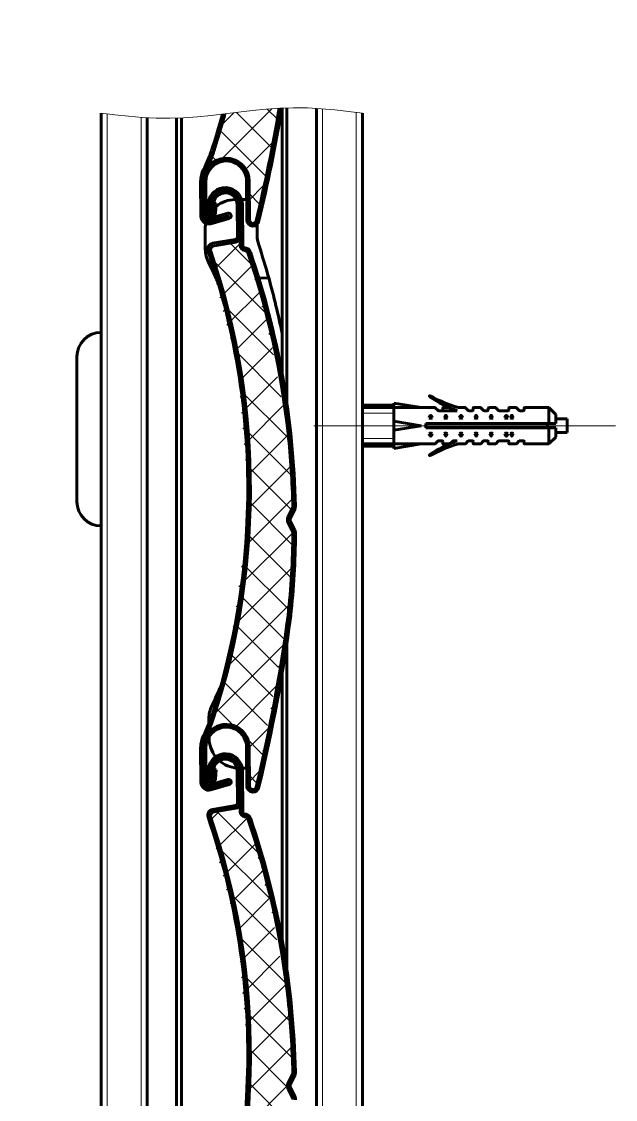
# Model space of a CAD drawing. Header units: millimetres. Extents: x 0 to 841, y 0 to 594.
# Drawn here: x 622.61 to 647.17, y 340.29 to 384.84 of the extents above; entities that cross this region are included whole.
import ezdxf

# ---------------------------------------------------------------- set-up
doc = ezdxf.new("R2010")
doc.units = ezdxf.units.MM
for name, pattern in [('K5LT_AXLED', [19.5, 15, -1.5, 1.5, -1.5]), ('K5LT_BASIC', [0]), ('K5LT_THIN', [0]), ('K5LT_THIN_INCLUDED_TO_HATCHING', [0])]:
    doc.linetypes.add(name, pattern=pattern)
doc.layers.add('Системный слой', color=7, linetype='Continuous')
doc.layers.add('Системный слой (1)', color=7, linetype='Continuous', true_color=0x909090)
pattern_1 = [(45, (0, 0), (-0.3535534, 0.3535534), [])]

# ---------------------------------------------------------------- blocks, each defined once
blk = doc.blocks.new('U705')
at = {"layer": 'Системный слой (1)', "color": 5, "linetype": 'K5LT_BASIC', "lineweight": 60, "true_color": 0x0000ff}
blk.add_line((634.802, 217.992), (634.802, 381.25), dxfattribs=at)
blk = doc.blocks.new('U706')
at = {"layer": 'Системный слой (1)', "color": 7, "linetype": 'K5LT_THIN', "lineweight": 18}
blk.add_line((627.552, 217.992), (627.552, 380.883), dxfattribs=at)
blk = doc.blocks.new('U707')
at = {"layer": 'Системный слой (1)', "color": 7, "linetype": 'K5LT_THIN', "lineweight": 18}
blk.add_line((635.052, 217.992), (635.052, 381.236), dxfattribs=at)
blk = doc.blocks.new('U708')
at = {"layer": 'Системный слой (1)', "color": 5, "linetype": 'K5LT_BASIC', "lineweight": 60, "true_color": 0x0000ff}
blk.add_line((627.802, 217.992), (627.802, 380.869), dxfattribs=at)
blk = doc.blocks.new('U709')
at = {"layer": 'Системный слой (1)', "color": 7, "linetype": 'K5LT_THIN', "lineweight": 18}
blk.add_line((626.152, 217.992), (626.152, 381.029), dxfattribs=at)
blk = doc.blocks.new('U710')
at = {"layer": 'Системный слой (1)', "color": 5, "linetype": 'K5LT_BASIC', "lineweight": 60, "true_color": 0x0000ff}
blk.add_line((625.902, 217.992), (625.902, 381.059), dxfattribs=at)
blk = doc.blocks.new('U711')
at = {"layer": 'Системный слой (1)', "color": 5, "linetype": 'K5LT_BASIC', "lineweight": 60, "true_color": 0x0000ff}
blk.add_line((636.702, 217.992), (636.702, 381.059), dxfattribs=at)
blk = doc.blocks.new('U712')
at = {"layer": 'Системный слой (1)', "color": 7, "linetype": 'K5LT_THIN', "lineweight": 18}
blk.add_line((636.452, 217.992), (636.452, 381.09), dxfattribs=at)
blk = doc.blocks.new('U754')
at = {"layer": 'Системный слой (1)', "color": 5, "linetype": 'K5LT_BASIC', "lineweight": 60, "true_color": 0x0000ff}
blk.add_line((629.218, 258.655), (629.218, 380.859), dxfattribs=at)
blk = doc.blocks.new('U755')
at = {"layer": 'Системный слой (1)', "color": 5, "linetype": 'K5LT_BASIC', "lineweight": 60, "true_color": 0x0000ff}
blk.add_line((629.021, 249.292), (629.021, 380.853), dxfattribs=at)
blk = doc.blocks.new('U778')
at = {"layer": 'Системный слой', "color": 7, "linetype": 'K5LT_THIN_INCLUDED_TO_HATCHING', "lineweight": 18}
for p, q in [((626.471, 380.989), (625.902, 381.059)), ((627.039, 380.927), (626.471, 380.989)), ((627.607, 380.879), (627.039, 380.927)), ((630.449, 380.957), (629.881, 380.901)), ((631.018, 381.024), (630.449, 380.957)), ((631.586, 381.095), (631.018, 381.024)), ((632.155, 381.162), (631.586, 381.095)), ((632.723, 381.218), (632.155, 381.162)), ((633.292, 381.257), (632.723, 381.218)), ((633.86, 381.275), (633.292, 381.257)), ((634.428, 381.269), (633.86, 381.275)), ((634.997, 381.24), (634.428, 381.269)), ((635.565, 381.192), (634.997, 381.24)), ((636.134, 381.13), (635.565, 381.192)), ((636.702, 381.059), (636.134, 381.13)), ((628.176, 380.85), (627.607, 380.879)), ((628.744, 380.844), (628.176, 380.85)), ((629.313, 380.862), (628.744, 380.844)), ((629.881, 380.901), (629.313, 380.862))]:
    blk.add_line(p, q, dxfattribs=at)

msp = doc.modelspace()

# ---------------------------------------------------------------- hatches: boundary and pattern name
at = {"layer": 'Системный слой (1)'}
h = msp.add_hatch(dxfattribs=at)
h.set_pattern_fill('Неметалл', angle=45, style=0, pattern_type=0)
h.set_pattern_definition([(45, (0, 0), (-0.7071068, 0.7071068), []), (135, (0, 0), (-0.7071068, -0.7071068), [])])
h.paths.add_polyline_path([(633.7903, 386.2725), (633.6311, 388.281), (632.6673, 393.4643), (631.9707, 395.7632), (631.8979, 395.8412), (631.8366, 395.8537), (631.8292, 395.854), (631.6896, 395.933), (631.6453, 396.0567), (631.643, 396.3575), (631.638, 396.3528), (631.5472, 396.2295), (631.4771, 396.2035), (630.568, 396.05), (630.4554, 395.9794), (630.4257, 395.8498), (630.4327, 395.8222), (631.6465, 391.064), (632.073, 386.1719), (632.0731, 386.1526), (632.1547, 386.1622), (632.7232, 386.2183), (633.2916, 386.2572)])
h.paths.add_polyline_path([(633.2629, 381.2553), (632.7232, 381.2183), (632.1547, 381.1622), (631.5863, 381.095), (631.0208, 381.0242), (630.3432, 378.8532), (630.3257, 378.8235), (630.958, 379.1823), (631.6589, 378.9889), (632.0178, 378.3565), (632.025, 378.2468), (632.0373, 376.6361), (632.0789, 376.538), (632.1776, 376.4979), (632.2758, 376.5395), (632.312, 376.6046)])
h.paths.add_polyline_path([(631.643, 375.8804), (631.638, 375.8756), (631.5472, 375.7524), (631.4771, 375.7264), (630.568, 375.5729), (630.4554, 375.5023), (630.4257, 375.3727), (630.4327, 375.3451), (631.6465, 370.5869), (632.073, 365.6948), (631.7008, 360.7982), (630.5398, 356.0268), (630.3432, 355.4532), (630.3257, 355.4235), (630.958, 355.7823), (631.6589, 355.5889), (632.0178, 354.9565), (632.025, 354.8468), (632.0373, 353.2361), (632.0789, 353.138), (632.1776, 353.0979), (632.2758, 353.1395), (632.312, 353.2046), (633.6305, 360.2971), (633.832, 363.6899), (633.8162, 363.7587), (633.6369, 364.1166), (633.6204, 364.3457), (633.6358, 364.3831), (633.8104, 364.7393), (633.8257, 364.8086), (633.6311, 367.8039), (632.6673, 372.9871), (631.9707, 375.2861), (631.8979, 375.3641), (631.8366, 375.3766), (631.8292, 375.3769), (631.6896, 375.4558), (631.6453, 375.5796)])
h.paths.add_polyline_path([(632.0373, 397.1133), (632.0789, 397.0151), (632.1777, 396.975), (632.2758, 397.0166), (632.312, 397.0817), (633.6305, 404.1742), (633.832, 407.5671), (633.8162, 407.6358), (633.6369, 407.9938), (633.6204, 408.2228), (633.6358, 408.2602), (633.8105, 408.6164), (633.8257, 408.6857), (633.6311, 411.681), (632.6673, 416.8643), (631.9707, 419.1632), (631.8979, 419.2412), (631.8366, 419.2537), (631.8292, 419.254), (631.6896, 419.333), (631.6453, 419.4567), (631.643, 419.7575), (631.638, 419.7528), (631.5472, 419.6295), (631.4771, 419.6035), (630.568, 419.45), (630.4554, 419.3794), (630.4257, 419.2498), (630.4327, 419.2222), (631.6465, 414.464), (632.073, 409.5719), (631.7008, 404.6753), (630.5398, 399.9039), (630.3432, 399.3303), (630.3257, 399.3006), (630.958, 399.6594), (631.6589, 399.466), (632.0178, 398.8336), (632.025, 398.7239)])
h.paths.add_polyline_path([(631.643, 352.4804), (631.638, 352.4756), (631.5472, 352.3524), (631.4771, 352.3264), (630.568, 352.1729), (630.4554, 352.1023), (630.4257, 351.9727), (630.4327, 351.9451), (631.6465, 347.1869), (632.073, 342.2948), (631.7008, 337.3982), (630.5398, 332.6268), (630.3432, 332.0532), (630.3257, 332.0235), (630.958, 332.3823), (631.6589, 332.1889), (632.0178, 331.5565), (632.025, 331.4468), (632.0373, 329.8361), (632.0789, 329.738), (632.1776, 329.6979), (632.2758, 329.7395), (632.312, 329.8046), (633.6305, 336.8971), (633.832, 340.2899), (633.8162, 340.3587), (633.6369, 340.7166), (633.6204, 340.9457), (633.6358, 340.9831), (633.8104, 341.3393), (633.8257, 341.4086), (633.6311, 344.4039), (632.6673, 349.5871), (631.9707, 351.8861), (631.8979, 351.9641), (631.8366, 351.9766), (631.8292, 351.9769), (631.6896, 352.0558), (631.6453, 352.1796)])
h.paths.add_polyline_path([(632.0373, 420.5133), (632.0789, 420.4151), (632.1777, 420.375), (632.2758, 420.4166), (632.312, 420.4817), (633.6305, 427.5742), (633.832, 430.9671), (633.8162, 431.0358), (633.6369, 431.3938), (633.6204, 431.6228), (633.6358, 431.6602), (633.8105, 432.0164), (633.8257, 432.0857), (633.6311, 435.081), (632.6673, 440.2643), (631.9707, 442.5632), (631.8979, 442.6412), (631.8366, 442.6537), (631.8292, 442.654), (631.6896, 442.733), (631.6453, 442.8567), (631.643, 443.1575), (631.638, 443.1528), (631.5472, 443.0295), (631.4771, 443.0035), (630.568, 442.85), (630.4554, 442.7794), (630.4257, 442.6498), (630.4327, 442.6222), (631.6465, 437.864), (632.073, 432.9719), (631.7008, 428.0753), (630.5398, 423.3039), (630.3432, 422.7303), (630.3257, 422.7006), (630.958, 423.0594), (631.6589, 422.866), (632.0178, 422.2336), (632.025, 422.1239)])
h.paths.add_polyline_path([(631.643, 329.0804), (631.638, 329.0756), (631.5472, 328.9524), (631.4771, 328.9264), (630.568, 328.7729), (630.4554, 328.7023), (630.4257, 328.5727), (630.4327, 328.5451), (631.6465, 323.7869), (632.073, 318.8948), (631.7008, 313.9982), (630.5398, 309.2268), (630.3432, 308.6532), (630.3257, 308.6235), (630.958, 308.9823), (631.6589, 308.7889), (632.0178, 308.1565), (632.025, 308.0468), (632.0373, 306.4361), (632.0789, 306.338), (632.1776, 306.2979), (632.2758, 306.3395), (632.312, 306.4046), (633.6305, 313.4971), (633.832, 316.8899), (633.8162, 316.9587), (633.6369, 317.3166), (633.6204, 317.5457), (633.6358, 317.5831), (633.8104, 317.9393), (633.8257, 318.0086), (633.6311, 321.0039), (632.6673, 326.1871), (631.9707, 328.4861), (631.8979, 328.5641), (631.8366, 328.5766), (631.8292, 328.5769), (631.6896, 328.6558), (631.6453, 328.7796)])
h.paths.add_polyline_path([(632.0373, 443.9133), (632.0789, 443.8151), (632.1777, 443.775), (632.2758, 443.8166), (632.312, 443.8817), (633.6305, 450.9742), (633.832, 454.3671), (633.8162, 454.4358), (633.6369, 454.7938), (633.6204, 455.0228), (633.6358, 455.0602), (633.8105, 455.4164), (633.8257, 455.4857), (633.6311, 458.481), (632.6673, 463.6643), (631.9707, 465.9632), (631.8979, 466.0412), (631.8366, 466.0537), (631.8292, 466.054), (631.6896, 466.133), (631.6453, 466.2567), (631.643, 466.5575), (631.638, 466.5528), (631.5472, 466.4295), (631.4771, 466.4035), (630.568, 466.25), (630.4554, 466.1794), (630.4257, 466.0498), (630.4327, 466.0222), (631.6465, 461.264), (632.073, 456.3719), (631.7008, 451.4753), (630.5398, 446.7039), (630.3432, 446.1303), (630.3257, 446.1006), (630.958, 446.4594), (631.6589, 446.266), (632.0178, 445.6336), (632.025, 445.5239)])
h.paths.add_polyline_path([(631.643, 305.6804), (631.638, 305.6756), (631.5472, 305.5524), (631.4771, 305.5264), (630.568, 305.3729), (630.4554, 305.3023), (630.4257, 305.1727), (630.4327, 305.1451), (631.6465, 300.3869), (632.073, 295.4948), (631.7008, 290.5982), (630.5398, 285.8268), (630.3432, 285.2532), (630.3257, 285.2235), (630.958, 285.5823), (631.6589, 285.3889), (632.0178, 284.7565), (632.025, 284.6468), (632.0373, 283.0361), (632.0789, 282.938), (632.1776, 282.8979), (632.2758, 282.9395), (632.312, 283.0046), (633.6305, 290.0971), (633.832, 293.4899), (633.8162, 293.5587), (633.6369, 293.9166), (633.6204, 294.1457), (633.6358, 294.1831), (633.8104, 294.5393), (633.8257, 294.6086), (633.6311, 297.6039), (632.6673, 302.7871), (631.9707, 305.0861), (631.8979, 305.1641), (631.8366, 305.1766), (631.8292, 305.1769), (631.6896, 305.2558), (631.6453, 305.3796)])
h.paths.add_polyline_path([(632.0373, 467.3133), (632.0789, 467.2151), (632.1777, 467.175), (632.2758, 467.2166), (632.312, 467.2817), (633.6305, 474.3742), (633.832, 477.7671), (633.8162, 477.8358), (633.6369, 478.1938), (633.6204, 478.4228), (633.6358, 478.4602), (633.8105, 478.8164), (633.8257, 478.8857), (633.6311, 481.881), (632.6673, 487.0643), (631.9707, 489.3632), (631.8979, 489.4412), (631.8366, 489.4537), (631.8292, 489.454), (631.6896, 489.533), (631.6453, 489.6567), (631.643, 489.9575), (631.638, 489.9528), (631.5472, 489.8295), (631.4771, 489.8035), (630.568, 489.65), (630.4554, 489.5794), (630.4257, 489.4498), (630.4327, 489.4222), (631.6465, 484.664), (632.073, 479.7719), (631.7008, 474.8753), (630.5398, 470.1039), (630.3432, 469.5303), (630.3257, 469.5006), (630.958, 469.8594), (631.6589, 469.666), (632.0178, 469.0336), (632.025, 468.9239)])
h.paths.add_polyline_path([(631.643, 282.2804), (631.638, 282.2756), (631.5472, 282.1524), (631.4771, 282.1264), (630.568, 281.9729), (630.4554, 281.9023), (630.4257, 281.7727), (630.4327, 281.7451), (631.6465, 276.9869), (632.073, 272.0948), (631.7008, 267.1982), (630.5398, 262.4268), (630.3432, 261.8532), (630.3257, 261.8235), (630.958, 262.1823), (631.6589, 261.9889), (632.0178, 261.3565), (632.025, 261.2468), (632.0373, 259.6361), (632.0789, 259.538), (632.1776, 259.4979), (632.2758, 259.5395), (632.312, 259.6046), (633.6305, 266.6971), (633.832, 270.0899), (633.8162, 270.1587), (633.6369, 270.5166), (633.6204, 270.7457), (633.6358, 270.7831), (633.8104, 271.1393), (633.8257, 271.2086), (633.6311, 274.2039), (632.6673, 279.3871), (631.9707, 281.6861), (631.8979, 281.7641), (631.8366, 281.7766), (631.8292, 281.7769), (631.6896, 281.8558), (631.6453, 281.9796)])
h.paths.add_polyline_path([(632.066, 491.373), (632.14, 491.2963), (632.2465, 491.2943), (632.3233, 491.3683), (632.3337, 491.4421), (631.023, 498.536), (629.9952, 501.7757), (629.9557, 501.8342), (629.6601, 502.1041), (629.5627, 502.312), (629.5635, 502.3525), (629.599, 502.7476), (629.5884, 502.8178), (628.3333, 505.5443), (625.5759, 510.0379), (624.1017, 511.9345), (624.0058, 511.9813), (623.9441, 511.9709), (623.9371, 511.9686), (623.7785, 511.9923), (623.6928, 512.0919), (623.5828, 512.3719), (623.5799, 512.3657), (623.5393, 512.2181), (623.4832, 512.1687), (622.6895, 511.6996), (622.6096, 511.5933), (622.6283, 511.4617), (622.6448, 511.4385), (625.4832, 507.4313), (627.6345, 503.0169), (629.0418, 498.3123), (629.6679, 493.4417), (629.6899, 492.8357), (629.6842, 492.8017), (630.1459, 493.3633), (630.8696, 493.4339), (631.4312, 492.9721), (631.4773, 492.8723)])
h = msp.add_hatch(dxfattribs=at)
h.set_pattern_fill('Металл', angle=45, style=0, pattern_type=0)
h.set_pattern_definition(pattern_1)
h.paths.add_polyline_path([(632.425, 376.6041), (633.3752, 381.2598), (633.2916, 381.2572), (633.2629, 381.2553), (632.312, 376.6046), (632.2493, 376.5184), (632.144, 376.5018), (632.0578, 376.5645), (632.0373, 376.6361), (632.025, 378.2468), (631.7416, 378.9164), (631.0677, 379.1895), (630.3981, 378.9061), (630.125, 378.2323), (630.1361, 376.7923), (630.1987, 376.6443), (630.3477, 376.5839), (630.4036, 376.5919), (631.1448, 376.804), (631.1467, 376.8038), (631.1478, 376.8023), (631.1476, 376.8004), (631.1461, 376.7992), (630.4019, 376.5863), (630.2387, 376.6076), (630.1384, 376.7381), (630.131, 376.7921), (630.12, 378.2323), (630.3432, 378.8532), (631.0208, 381.0242), (631.0179, 381.0239), (630.9132, 381.0115), (630.4632, 379.5048), (630.1368, 378.7328), (630.015, 378.2314), (630.0261, 376.7915), (630.1215, 376.5659), (630.3485, 376.4739), (630.4337, 376.4862), (631.1961, 376.7042), (631.2621, 376.7565), (631.2718, 376.8402), (631.2195, 376.9061), (631.1358, 376.9158), (630.3734, 376.6977), (630.2974, 376.7066), (630.2499, 376.7665), (630.2461, 376.7932), (630.235, 378.2331), (630.4765, 378.829), (631.0686, 379.0795), (631.6644, 378.838), (631.915, 378.246), (631.9273, 376.636), (632.0019, 376.4598), (632.1792, 376.3879), (632.3554, 376.4625)])
h = msp.add_hatch(dxfattribs=at)
h.set_pattern_fill('Металл', angle=45, style=0, pattern_type=0)
h.set_pattern_definition(pattern_1)
h.paths.add_polyline_path([(630.5537, 377.3232), (630.7297, 377.6505), (631.0856, 377.7575), (631.4129, 377.5815), (631.5223, 377.2786), (631.5341, 375.922), (631.4978, 375.8546), (631.4513, 375.8336), (630.5107, 375.6748), (630.3539, 375.5765), (630.3126, 375.3961), (630.3223, 375.3578), (631.5368, 370.592), (631.9639, 365.6926), (631.9565, 364.8309), (631.9151, 363.7942), (631.2369, 358.9231), (630.4632, 356.1048), (630.1368, 355.3328), (630.015, 354.8314), (630.0261, 353.3915), (630.1215, 353.1659), (630.3485, 353.0739), (630.4337, 353.0862), (631.1961, 353.3042), (631.2621, 353.3565), (631.2718, 353.4402), (631.2195, 353.5061), (631.1358, 353.5158), (630.3734, 353.2977), (630.2974, 353.3066), (630.2499, 353.3665), (630.2461, 353.3932), (630.235, 354.8331), (630.4765, 355.429), (631.0686, 355.6795), (631.6644, 355.438), (631.915, 354.846), (631.9273, 353.236), (632.0019, 353.0598), (632.1792, 352.9879), (632.3554, 353.0625), (632.425, 353.2041), (633.7401, 360.2866), (633.9418, 363.6792), (633.9101, 363.8168), (633.7263, 364.1836), (633.7181, 364.2982), (633.7258, 364.3169), (633.9048, 364.6818), (633.9354, 364.8206), (633.4201, 370.0757), (632.118, 375.1929), (632.0716, 375.3298), (631.9383, 375.4664), (631.8428, 375.4865), (631.8317, 375.4879), (631.7699, 375.5328), (631.7552, 375.5817), (631.7422, 377.2798), (631.5318, 377.7771), (631.0314, 377.9799), (630.5341, 377.7694), (630.3349, 377.3454), (630.2956, 376.9571), (630.332, 376.8361), (630.4432, 376.7763), (630.5641, 376.8127), (630.6239, 376.9239), (630.6239, 376.9239), (630.6637, 377.3175), (630.5587, 377.323), (630.5199, 376.9386), (630.4985, 376.9001), (630.4562, 376.888), (630.4177, 376.9094), (630.4056, 376.9517), (630.4443, 377.3343), (630.6602, 377.7357), (631.0966, 377.8669), (631.4981, 377.651), (631.6323, 377.279), (631.6453, 375.5796), (631.7103, 375.433), (631.8292, 375.3769), (631.8366, 375.3766), (631.9361, 375.3383), (631.9707, 375.2861), (633.2899, 370.1817), (633.6311, 367.8039), (633.8257, 364.8086), (633.8104, 364.7393), (633.6358, 364.3831), (633.6212, 364.154), (633.6369, 364.1166), (633.8162, 363.7587), (633.832, 363.6899), (633.6305, 360.2971), (632.312, 353.2046), (632.2493, 353.1184), (632.144, 353.1018), (632.0578, 353.1645), (632.0373, 353.2361), (632.025, 354.8468), (631.7416, 355.5164), (631.0677, 355.7895), (630.3981, 355.5061), (630.125, 354.8323), (630.1361, 353.3923), (630.1987, 353.2443), (630.3477, 353.1839), (630.4036, 353.1919), (631.1448, 353.404), (631.1467, 353.4038), (631.1478, 353.4023), (631.1476, 353.4004), (631.1461, 353.3992), (630.4019, 353.1863), (630.2387, 353.2076), (630.1384, 353.3381), (630.131, 353.3921), (630.12, 354.8323), (630.3432, 355.4532), (631.5998, 360.2003), (632.0703, 365.0884), (631.7421, 369.9881), (630.6241, 374.7697), (630.4327, 375.3451), (630.4409, 375.4778), (630.5405, 375.5659), (630.568, 375.5729), (631.4771, 375.7264), (631.6068, 375.8077), (631.638, 375.8756), (631.6273, 377.2789), (631.4511, 377.6951), (631.0323, 377.8649), (630.6161, 377.6888), (630.4498, 377.3386), (630.4106, 376.9511), (630.5149, 376.9392)])
h = msp.add_hatch(dxfattribs=at)
h.set_pattern_fill('Металл', angle=45, style=0, pattern_type=0)
h.set_pattern_definition(pattern_1)
h.paths.add_polyline_path([(630.5537, 353.9232), (630.7297, 354.2505), (631.0856, 354.3575), (631.4129, 354.1815), (631.5223, 353.8786), (631.5341, 352.522), (631.4978, 352.4546), (631.4513, 352.4336), (630.5107, 352.2748), (630.3539, 352.1765), (630.3126, 351.9961), (630.3223, 351.9578), (631.5368, 347.192), (631.9639, 342.2926), (631.9565, 341.4309), (631.9151, 340.3942), (631.2369, 335.5231), (630.4632, 332.7048), (630.1368, 331.9328), (630.015, 331.4314), (630.0261, 329.9915), (630.1215, 329.7659), (630.3485, 329.6739), (630.4337, 329.6862), (631.1961, 329.9042), (631.2621, 329.9565), (631.2718, 330.0402), (631.2195, 330.1061), (631.1358, 330.1158), (630.3734, 329.8977), (630.2974, 329.9066), (630.2499, 329.9665), (630.2461, 329.9932), (630.235, 331.4331), (630.4765, 332.029), (631.0686, 332.2795), (631.6644, 332.038), (631.915, 331.446), (631.9273, 329.836), (632.0019, 329.6598), (632.1792, 329.5879), (632.3554, 329.6625), (632.425, 329.8041), (633.7401, 336.8866), (633.9418, 340.2792), (633.9101, 340.4168), (633.7263, 340.7836), (633.7181, 340.8982), (633.7258, 340.9169), (633.9048, 341.2818), (633.9354, 341.4206), (633.4201, 346.6757), (632.118, 351.7929), (632.0716, 351.9298), (631.9383, 352.0664), (631.8428, 352.0865), (631.8317, 352.0879), (631.7699, 352.1328), (631.7552, 352.1817), (631.7422, 353.8798), (631.5318, 354.3771), (631.0314, 354.5799), (630.5341, 354.3694), (630.3349, 353.9454), (630.2956, 353.5571), (630.332, 353.4361), (630.4432, 353.3763), (630.5641, 353.4127), (630.6239, 353.5239), (630.6239, 353.5239), (630.6637, 353.9175), (630.5587, 353.923), (630.5199, 353.5386), (630.4985, 353.5001), (630.4562, 353.488), (630.4177, 353.5094), (630.4056, 353.5517), (630.4443, 353.9343), (630.6602, 354.3357), (631.0966, 354.4669), (631.4981, 354.251), (631.6323, 353.879), (631.6453, 352.1796), (631.7103, 352.033), (631.8292, 351.9769), (631.8366, 351.9766), (631.9361, 351.9383), (631.9707, 351.8861), (633.2899, 346.7817), (633.6311, 344.4039), (633.8257, 341.4086), (633.8104, 341.3393), (633.6358, 340.9831), (633.6212, 340.754), (633.6369, 340.7166), (633.8162, 340.3587), (633.832, 340.2899), (633.6305, 336.8971), (632.312, 329.8046), (632.2493, 329.7184), (632.144, 329.7018), (632.0578, 329.7645), (632.0373, 329.8361), (632.025, 331.4468), (631.7416, 332.1164), (631.0677, 332.3895), (630.3981, 332.1061), (630.125, 331.4323), (630.1361, 329.9923), (630.1987, 329.8443), (630.3477, 329.7839), (630.4036, 329.7919), (631.1448, 330.004), (631.1467, 330.0038), (631.1478, 330.0023), (631.1476, 330.0004), (631.1461, 329.9992), (630.4019, 329.7863), (630.2387, 329.8076), (630.1384, 329.9381), (630.131, 329.9921), (630.12, 331.4323), (630.3432, 332.0532), (631.5998, 336.8003), (632.0703, 341.6884), (631.7421, 346.5881), (630.6241, 351.3697), (630.4327, 351.9451), (630.4409, 352.0778), (630.5405, 352.1659), (630.568, 352.1729), (631.4771, 352.3264), (631.6068, 352.4077), (631.638, 352.4756), (631.6273, 353.8789), (631.4511, 354.2951), (631.0323, 354.4649), (630.6161, 354.2888), (630.4498, 353.9386), (630.4106, 353.5511), (630.5149, 353.5392)])

# ---------------------------------------------------------------- linework, layer by layer
at = {"layer": 'Системный слой (1)', "color": 5, "linetype": 'K5LT_BASIC', "lineweight": 60, "true_color": 0x0000ff}
for p, q in [((633.3867, 370.2636), (633.3867, 381.2602)), ((633.5836, 369.054), (633.5836, 381.2662)), ((630.3432, 378.8532), (630.3257, 378.8235)), ((631.915, 378.246), (631.9273, 376.636)), ((632.0373, 376.6361), (632.025, 378.2468)), ((632.025, 378.2468), (632.0373, 376.6361)), ((630.015, 378.2314), (630.0261, 376.7915)), ((630.131, 376.7921), (630.12, 378.2323)), ((630.125, 378.2323), (630.1361, 376.7923)), ((630.2461, 376.7932), (630.235, 378.2331)), ((631.4417, 377.4839), (631.4747, 377.4841)), ((631.5884, 377.485), (631.5938, 377.4851)), ((631.7098, 377.4859), (631.8417, 377.4869)), ((630.3349, 377.3454), (630.2956, 376.9571)), ((631.1358, 376.9158), (630.3734, 376.6977)), ((630.4056, 376.9517), (630.4443, 377.3343)), ((630.4498, 377.3386), (630.4106, 376.9511)), ((630.4106, 376.9511), (630.5149, 376.9392)), ((630.5149, 376.9392), (630.5537, 377.3232)), ((630.5587, 377.323), (630.5199, 376.9386)), ((630.6637, 377.3175), (630.5587, 377.323)), ((630.6239, 376.9239), (630.6637, 377.3175)), ((631.5223, 377.2786), (631.5341, 375.922)), ((631.638, 375.8756), (631.6273, 377.2789)), ((631.6323, 377.279), (631.6453, 375.5796)), ((631.7552, 375.5817), (631.7422, 377.2798)), ((631.1461, 376.7992), (630.4019, 376.5863)), ((630.4036, 376.5919), (631.1448, 376.804)), ((630.4337, 376.4862), (631.1961, 376.7042)), ((630.2073, 375.4351), (630.2012, 376.2244)), ((632.3496, 376.4568), (632.3531, 375.9932)), ((631.4513, 375.8336), (630.5107, 375.6748)), ((631.4771, 375.7264), (630.568, 375.5729)), ((630.568, 375.5729), (631.4771, 375.7264)), ((631.643, 375.8804), (631.638, 375.8756)), ((631.6453, 375.5796), (631.643, 375.8804)), ((631.8292, 375.3769), (631.8366, 375.3766)), ((631.8366, 375.3766), (631.8292, 375.3769)), ((632.4235, 374.2413), (632.8316, 374.2444)), ((630.6531, 374.2278), (630.6857, 374.228)), ((630.6765, 374.228), (630.6537, 374.2278)), ((630.6989, 374.184), (630.6765, 374.228)), ((630.6857, 374.228), (630.6765, 374.228)), ((625.9021, 367.9921), (625.9021, 371.9921)), ((624.9021, 367.9921), (624.9021, 370.9921)), ((636.7021, 368.9806), (638.0069, 368.9806)), ((638.0069, 368.8868), (636.7021, 368.8862)), ((638.0069, 369.0743), (639.1396, 368.8868)), ((638.0069, 367.1993), (638.0069, 369.0743)), ((639.7027, 368.8868), (638.0069, 368.8868)), ((640.3053, 368.8868), (640.0479, 368.8868)), ((640.9557, 368.8868), (640.6744, 368.8868)), ((641.5822, 368.8868), (641.301, 368.8868)), ((642.2087, 368.8868), (641.9275, 368.8868)), ((643.0603, 368.8868), (642.7791, 368.8868)), ((644.4181, 368.8868), (643.4056, 368.8868)), ((644.6993, 368.6056), (644.4181, 368.8868)), ((644.4181, 368.8868), (644.4181, 368.2306)), ((639.5087, 368.5575), (639.4599, 368.4598)), ((639.5911, 368.4598), (639.5422, 368.5575)), ((639.8307, 368.7666), (639.7159, 368.8813)), ((639.9917, 368.7556), (639.8572, 368.7556)), ((639.9917, 368.7556), (640.4837, 368.7556)), ((640.0292, 368.7931), (640.0292, 368.8681)), ((640.1352, 368.5575), (640.0864, 368.4598)), ((640.2176, 368.4598), (640.1688, 368.5575)), ((640.4572, 368.7666), (640.362, 368.8618)), ((640.6182, 368.7556), (640.4837, 368.7556)), ((640.7617, 368.5575), (640.7129, 368.4598)), ((640.8441, 368.4598), (640.7953, 368.5575)), ((641.0837, 368.7666), (640.9689, 368.8813)), ((641.2447, 368.7556), (641.1102, 368.7556)), ((641.2822, 368.7931), (641.2822, 368.8681)), ((641.3883, 368.5575), (641.3394, 368.4598)), ((641.4707, 368.4598), (641.4218, 368.5575)), ((641.7102, 368.7666), (641.5955, 368.8813)), ((641.8712, 368.7556), (641.7368, 368.7556)), ((641.9087, 368.7931), (641.9087, 368.8681)), ((642.0148, 368.5575), (641.9659, 368.4598)), ((642.0972, 368.4598), (642.0483, 368.5575)), ((642.3368, 368.7666), (642.222, 368.8813)), ((642.4977, 368.7556), (642.3633, 368.7556)), ((642.7228, 368.7556), (642.4977, 368.7556)), ((642.6413, 368.5575), (642.5924, 368.4598)), ((642.7237, 368.4598), (642.6748, 368.5575)), ((642.7603, 368.7931), (642.7603, 368.8681)), ((642.8664, 368.5575), (642.8175, 368.4598)), ((642.9488, 368.4598), (642.8999, 368.5575)), ((643.1884, 368.7666), (643.0736, 368.8813)), ((643.3493, 368.7556), (643.2149, 368.7556)), ((643.3868, 368.7931), (643.3868, 368.8681)), ((644.6993, 368.6056), (644.6993, 368.2306)), ((638.0069, 368.3243), (639.1396, 368.1368)), ((638.0069, 367.9493), (639.1396, 368.1368)), ((644.7021, 368.2306), (639.3271, 368.2306)), ((639.3271, 368.2306), (639.3271, 368.0431)), ((644.7021, 368.0431), (639.3271, 368.0431)), ((644.356, 368.1368), (644.356, 368.2306)), ((644.356, 368.1368), (644.356, 368.0431)), ((644.4181, 367.3868), (644.4181, 368.0431)), ((645.1681, 368.4181), (644.6993, 368.4181)), ((644.6993, 367.6681), (644.6993, 368.0431)), ((645.1681, 368.1368), (645.1681, 368.4181)), ((645.1681, 368.1368), (645.1681, 367.8556)), ((624.9021, 364.9921), (624.9021, 367.9921)), ((625.9021, 363.9921), (625.9021, 367.9921)), ((639.5087, 367.7161), (639.4599, 367.8138)), ((639.5911, 367.8138), (639.5422, 367.7161)), ((640.1352, 367.7161), (640.0864, 367.8138)), ((640.2176, 367.8138), (640.1688, 367.7161)), ((640.7617, 367.7161), (640.7129, 367.8138)), ((640.8441, 367.8138), (640.7953, 367.7161)), ((641.3883, 367.7161), (641.3394, 367.8138)), ((641.4707, 367.8138), (641.4218, 367.7161)), ((642.0148, 367.7161), (641.9659, 367.8138)), ((642.0972, 367.8138), (642.0483, 367.7161)), ((642.6413, 367.7161), (642.5924, 367.8138)), ((642.7237, 367.8138), (642.6748, 367.7161)), ((642.8664, 367.7161), (642.8175, 367.8138)), ((642.9488, 367.8138), (642.8999, 367.7161)), ((644.6993, 367.6681), (644.4181, 367.3868)), ((645.1681, 367.8556), (644.6993, 367.8556)), ((638.0069, 367.3868), (636.7021, 367.3869)), ((636.7021, 367.2931), (638.0069, 367.2931)), ((639.7027, 367.3868), (638.0069, 367.3868)), ((638.0069, 367.1993), (639.1396, 367.3868)), ((639.8307, 367.5071), (639.7159, 367.3923)), ((639.9917, 367.5181), (639.8572, 367.5181)), ((640.0292, 367.4806), (640.0292, 367.4056)), ((640.3028, 367.3868), (640.0479, 367.3868)), ((640.4572, 367.5071), (640.364, 367.4139)), ((640.6182, 367.5181), (640.4837, 367.5181)), ((640.9557, 367.3868), (640.6744, 367.3868)), ((641.0837, 367.5071), (640.9689, 367.3923)), ((641.2447, 367.5181), (641.1102, 367.5181)), ((641.2822, 367.4806), (641.2822, 367.4056)), ((641.5822, 367.3868), (641.301, 367.3868)), ((641.7102, 367.5071), (641.5955, 367.3923)), ((641.8712, 367.5181), (641.7368, 367.5181)), ((641.9087, 367.4806), (641.9087, 367.4056)), ((642.2087, 367.3868), (641.9275, 367.3868)), ((642.3368, 367.5071), (642.222, 367.3923)), ((642.4977, 367.5181), (642.3633, 367.5181)), ((642.7228, 367.5181), (642.4977, 367.5181)), ((642.7603, 367.4806), (642.7603, 367.4056)), ((643.0603, 367.3868), (642.7791, 367.3868)), ((643.1884, 367.5071), (643.0736, 367.3923)), ((643.3493, 367.5181), (643.2149, 367.5181)), ((643.3868, 367.4806), (643.3868, 367.4056)), ((644.4181, 367.3868), (643.4056, 367.3868)), ((631.9565, 364.8309), (631.9151, 363.7942)), ((633.6358, 364.3831), (633.8104, 364.7393)), ((633.8104, 364.7393), (633.6358, 364.3831)), ((633.7258, 364.3169), (633.9048, 364.6818)), ((633.6369, 364.1166), (633.8162, 363.7587)), ((633.8162, 363.7587), (633.6369, 364.1166)), ((633.9101, 363.8168), (633.7263, 364.1836)), ((633.5836, 345.654), (633.5836, 359.1728)), ((633.3867, 346.8636), (633.3867, 357.9279)), ((630.7838, 357.2283), (630.8067, 357.2286)), ((630.7849, 357.2308), (630.7843, 357.2307)), ((630.8067, 357.2286), (630.8071, 357.2294)), ((630.8069, 357.2286), (630.8067, 357.2286)), ((630.3574, 355.8125), (630.3559, 356.0145)), ((630.3432, 355.4532), (630.3257, 355.4235)), ((630.3618, 355.2253), (630.3613, 355.2826)), ((630.015, 354.8314), (630.0261, 353.3915)), ((630.131, 353.3921), (630.12, 354.8323)), ((630.125, 354.8323), (630.1361, 353.3923)), ((630.2461, 353.3932), (630.235, 354.8331)), ((631.915, 354.846), (631.9273, 353.236)), ((632.0373, 353.2361), (632.025, 354.8468)), ((632.025, 354.8468), (632.0373, 353.2361)), ((630.3349, 353.9454), (630.2956, 353.5571)), ((630.4056, 353.5517), (630.4443, 353.9343)), ((630.4498, 353.9386), (630.4106, 353.5511)), ((630.5149, 353.5392), (630.5537, 353.9232)), ((630.5587, 353.923), (630.5199, 353.5386)), ((630.6637, 353.9175), (630.5587, 353.923)), ((630.6239, 353.5239), (630.6637, 353.9175)), ((631.5223, 353.8786), (631.5341, 352.522)), ((631.622, 353.9846), (631.6213, 353.9846)), ((631.638, 352.4756), (631.6273, 353.8789)), ((631.6323, 353.879), (631.6453, 352.1796)), ((631.9216, 353.9869), (631.7335, 353.9854)), ((631.7552, 352.1817), (631.7422, 353.8798)), ((631.1358, 353.5158), (630.3734, 353.2977)), ((631.1461, 353.3992), (630.4019, 353.1863)), ((630.4036, 353.1919), (631.1448, 353.404)), ((630.4106, 353.5511), (630.5149, 353.5392)), ((630.4337, 353.0862), (631.1961, 353.3042)), ((631.4513, 352.4336), (630.5107, 352.2748)), ((631.643, 352.4804), (631.638, 352.4756)), ((631.6453, 352.1796), (631.643, 352.4804)), ((631.4771, 352.3264), (630.568, 352.1729)), ((630.568, 352.1729), (631.4771, 352.3264)), ((631.8292, 351.9769), (631.8366, 351.9766)), ((631.8366, 351.9766), (631.8292, 351.9769)), ((631.9565, 341.4309), (631.9151, 340.3942)), ((633.6358, 340.9831), (633.8104, 341.3393)), ((633.8104, 341.3393), (633.6358, 340.9831)), ((633.7258, 340.9169), (633.9048, 341.2818)), ((633.6369, 340.7166), (633.8162, 340.3587)), ((633.8162, 340.3587), (633.6369, 340.7166)), ((633.9101, 340.4168), (633.7263, 340.7836))]:
    msp.add_line(p, q, dxfattribs=at)
at = {"layer": 'Системный слой (1)', "color": 7, "linetype": 'K5LT_THIN', "lineweight": 18}
for p, q in [((636.7021, 368.6618), (638.0069, 368.6618)), ((636.7021, 367.6118), (638.0069, 367.6118))]:
    msp.add_line(p, q, dxfattribs=at)
at = {"layer": 'Системный слой (1)', "color": 30, "linetype": 'K5LT_AXLED', "lineweight": 18, "true_color": 0xff8000}
msp.add_line((647.1681, 368.1368), (634.7021, 368.1368), dxfattribs=at)
at = {"layer": 'Системный слой (1)', "color": 5, "linetype": 'K5LT_BASIC', "lineweight": 60, "true_color": 0x0000ff}
for centre, radius, start, end in [((601.8803, 388.9273), 30.1932, 340.50908, 344.826), ((601.8803, 388.9273), 30.1932, 340.50908, 344.826), ((601.6801, 388.9211), 30.2842, 341.88457, 344.85992), ((565.1813, 392.7535), 69.0458, 346.473976, 350.413808), ((565.1813, 392.7535), 69.0458, 346.473976, 350.413808), ((565.1813, 392.7535), 69.1558, 346.495483, 350.433005), ((631.075, 378.2395), 0.95, 0.43865, 180.43861), ((625.7111, 381.0594), 5, 332.26865, 341.88457), ((631.075, 378.2395), 0.95, 0.43865, 142.07228), ((631.075, 378.2395), 1.06, 152.26865, 180.43861), ((631.075, 378.2395), 0.955, 140.01939, 180.43753), ((631.075, 378.2395), 0.84, 0.43861, 180.43861), ((631.0368, 377.2744), 0.7055, 0.43876, 174.22839), ((631.0368, 377.2744), 0.5955, 0.43861, 174.22935), ((631.0368, 377.2744), 0.5905, 0.43292, 173.76283), ((631.0368, 377.2744), 0.4855, 0.49989, 174.22953), ((631.4512, 376.2339), 1.25, 90.43699, 129.78735), ((631.8455, 376.987), 0.5, 81.33276, 90.43699), ((630.4598, 376.9405), 0.165, 174.22839, 354.22935), ((630.4628, 376.9451), 0.0575, 173.47787, 353.47787), ((631.4512, 376.2339), 1.25, 145.08807, 146.47399), ((631.4512, 376.2339), 1.25, 137.16506, 137.547), ((631.166, 376.81), 0.11, 285.89065, 105.89065), ((630.3461, 376.7939), 0.32, 180.43861, 285.89065), ((630.3461, 376.7939), 0.215, 180.48958, 285.04851), ((630.3461, 376.7939), 0.21, 180.43861, 285.89065), ((631.4512, 376.2339), 1.25, 167.89328, 180.43482), ((630.3461, 376.7939), 0.1, 180.43861, 285.89065), ((631.4512, 376.2339), 1.25, 162.79479, 163.02741), ((631.4512, 376.2339), 1.25, 152.04223, 157.70518), ((631.1454, 376.8016), 0.0025, 285.96492, 105.96492), ((632.1773, 376.6379), 0.25, 180.43861, 352.2311), ((632.1766, 376.6372), 0.1393, 180.43865, 346.47398), ((632.1766, 376.6372), 0.1393, 180.43865, 346.47398), ((630.551, 375.4363), 0.2418, 99.58469, 198.95419), ((630.5969, 375.4016), 0.1737, 99.58469, 198.97563), ((630.5969, 375.4016), 0.1737, 99.58469, 198.97563), ((631.4347, 375.9322), 0.1, 279.58469, 354.13265), ((631.4438, 375.9236), 0.2, 279.58469, 346.12326), ((631.4438, 375.9236), 0.2, 279.58469, 346.12326), ((631.8547, 375.5848), 0.2095, 181.43783, 263.01177), ((631.8547, 375.5848), 0.2095, 181.43783, 263.01177), ((631.855, 375.585), 0.0998, 181.88019, 256.48638), ((633.6031, 376.0028), 1.25, 180.43861, 198.17883), ((601.6352, 365.5054), 32.3973, 15.64913, 18.17883), ((631.4573, 375.4447), 1.25, 180.44103, 206.50907), ((601.6801, 365.5211), 30.2842, 358.69405, 18.95419), ((601.8803, 365.5273), 30.1932, 340.50908, 18.97563), ((601.8803, 365.5273), 30.1932, 340.50908, 18.97563), ((631.8434, 375.5365), 0.05, 256.48638, 269.37911), ((631.8401, 375.2372), 0.1394, 20.5199, 91.46163), ((631.8401, 375.2372), 0.1394, 20.5199, 91.46163), ((631.8401, 375.2372), 0.2493, 21.80073, 89.37911), ((599.0397, 364.0526), 34.7943, 6.18932, 18.8357), ((599.0397, 364.0526), 34.7943, 6.18932, 18.8357), ((599.0417, 364.0522), 34.9022, 1.26143, 18.85174), ((611.6843, 365.5823), 20.8461, 24.50223, 26.50907), ((601.6352, 365.5054), 32.3973, 11.45944, 15.64913), ((611.6843, 365.5823), 20.8461, 23.85766, 24.50223), ((611.6849, 365.5823), 20.8461, 23.86929, 24.50219), ((625.9021, 370.9921), 1, 90, 180), ((639.4941, 369.3508), 0.0225, 61.29893, 237.23846), ((642.8534, 374.5711), 6.2303, 237.23846, 248.97519), ((642.3043, 374.4834), 5.829, 241.29893, 253.76328), ((639.7027, 368.8681), 0.0187, 45, 90), ((640.0479, 368.8681), 0.0187, 90, 180), ((640.9557, 368.8681), 0.0187, 45, 90), ((641.301, 368.8681), 0.0187, 90, 180), ((641.5822, 368.8681), 0.0187, 45, 90), ((641.9275, 368.8681), 0.0187, 90, 180), ((642.2087, 368.8681), 0.0187, 45, 90), ((642.7791, 368.8681), 0.0187, 90, 180), ((643.0603, 368.8681), 0.0187, 45, 90), ((643.4056, 368.8681), 0.0187, 90, 180), ((639.5255, 368.5735), 0.1313, 240, 300), ((639.5255, 368.5491), 0.0188, 26.56505, 153.43495), ((639.8572, 368.7931), 0.0375, 225, 270), ((639.9917, 368.7931), 0.0375, 270, 0), ((640.152, 368.5735), 0.1313, 240, 300), ((640.152, 368.5491), 0.0188, 26.56505, 153.43495), ((640.4837, 368.7931), 0.0375, 225, 270), ((640.7785, 368.5735), 0.1313, 240, 300), ((640.7785, 368.5491), 0.0188, 26.56505, 153.43495), ((641.1102, 368.7931), 0.0375, 225, 270), ((641.2447, 368.7931), 0.0375, 270, 0), ((641.405, 368.5735), 0.1313, 240, 300), ((641.405, 368.5491), 0.0188, 26.56505, 153.43495), ((641.7368, 368.7931), 0.0375, 225, 270), ((641.8712, 368.7931), 0.0375, 270, 0), ((642.0315, 368.5735), 0.1313, 240, 300), ((642.0315, 368.5491), 0.0188, 26.56505, 153.43495), ((642.3633, 368.7931), 0.0375, 225, 270), ((642.6581, 368.5735), 0.1313, 240, 300), ((642.6581, 368.5491), 0.0188, 26.56505, 153.43495), ((642.7228, 368.7931), 0.0375, 270, 0), ((642.8831, 368.5735), 0.1313, 240, 300), ((642.8831, 368.5491), 0.0188, 26.56505, 153.43495), ((643.2149, 368.7931), 0.0375, 225, 270), ((643.3493, 368.7931), 0.0375, 270, 0), ((599.0515, 364.0532), 34.7824, 1.24437, 6.19032), ((599.0515, 364.0532), 34.7824, 1.24437, 6.19032), ((639.5255, 367.7002), 0.1313, 60, 120), ((639.5255, 367.7245), 0.0187, 206.56505, 333.43495), ((640.152, 367.7002), 0.1313, 60, 120), ((640.152, 367.7245), 0.0187, 206.56505, 333.43495), ((640.7785, 367.7002), 0.1313, 60, 120), ((640.7785, 367.7245), 0.0187, 206.56505, 333.43495), ((641.405, 367.7002), 0.1313, 60, 120), ((641.405, 367.7245), 0.0187, 206.56505, 333.43495), ((642.0315, 367.7002), 0.1313, 60, 120), ((642.0315, 367.7245), 0.0187, 206.56505, 333.43495), ((642.6581, 367.7002), 0.1313, 60, 120), ((642.6581, 367.7245), 0.0187, 206.56505, 333.43495), ((642.8831, 367.7002), 0.1313, 60, 120), ((642.8831, 367.7245), 0.0188, 206.56505, 333.43495), ((642.8534, 361.7026), 6.2303, 111.02481, 122.76154), ((642.3043, 361.7903), 5.829, 106.23672, 118.70107), ((639.7027, 367.4056), 0.0187, 270, 315), ((639.8572, 367.4806), 0.0375, 90, 135), ((639.9917, 367.4806), 0.0375, 0, 90), ((640.0479, 367.4056), 0.0187, 180, 270), ((640.4837, 367.4806), 0.0375, 90, 135), ((640.9557, 367.4056), 0.0187, 270, 315), ((641.1102, 367.4806), 0.0375, 90, 135), ((641.2447, 367.4806), 0.0375, 0, 90), ((641.301, 367.4056), 0.0187, 180, 270), ((641.5822, 367.4056), 0.0187, 270, 315), ((641.7368, 367.4806), 0.0375, 90, 135), ((641.8712, 367.4806), 0.0375, 0, 90), ((641.9275, 367.4056), 0.0187, 180, 270), ((642.2087, 367.4056), 0.0188, 270, 315), ((642.3633, 367.4806), 0.0375, 90, 135), ((642.7228, 367.4806), 0.0375, 0, 90), ((642.7791, 367.4056), 0.0187, 180, 270), ((643.0603, 367.4056), 0.0188, 270, 315), ((643.2149, 367.4806), 0.0375, 90, 135), ((643.3493, 367.4806), 0.0375, 0, 90), ((643.4056, 367.4056), 0.0187, 180, 270), ((639.4941, 366.9229), 0.0225, 122.76154, 298.70107), ((625.9021, 364.9921), 1, 180, 270), ((633.6758, 364.8053), 0.15, 333.87356, 1.24437), ((633.6758, 364.8053), 0.15, 333.87356, 1.24437), ((633.6355, 364.814), 0.3, 333.87356, 1.26143), ((633.9051, 364.251), 0.3, 153.87356, 206.60596), ((633.9051, 364.251), 0.3, 153.87356, 206.60596), ((633.8605, 364.2508), 0.15, 153.87356, 206.60596), ((601.6801, 365.5211), 30.2842, 341.88457, 356.73107), ((599.0515, 364.0532), 34.7824, 353.80061, 359.40156), ((599.0515, 364.0532), 34.7824, 353.80061, 359.40156), ((599.0417, 364.0522), 34.9022, 353.80621, 359.38772), ((633.6821, 363.6915), 0.15, 359.40156, 26.60596), ((633.6821, 363.6915), 0.15, 359.40156, 26.60596), ((633.6419, 363.6824), 0.3, 359.38772, 26.60596), ((565.1813, 369.3535), 69.0458, 346.473976, 352.463058), ((565.1813, 369.3535), 69.0458, 346.473976, 352.463058), ((565.1813, 369.3535), 69.1558, 346.495483, 352.466286), ((611.6849, 365.5823), 20.8461, 336.37503, 336.83175), ((611.6843, 365.5823), 20.8461, 336.38246, 336.84334), ((611.6843, 365.5823), 20.8461, 334.3679, 336.38246), ((631.6059, 356.0237), 1.25, 154.3679, 180.42251), ((625.7111, 357.6594), 5, 332.26865, 341.88457), ((631.075, 354.8395), 0.95, 0.43865, 180.43861), ((631.075, 354.8395), 0.84, 0.43861, 180.43861), ((631.075, 354.8395), 0.95, 0.43865, 142.07228), ((631.075, 354.8395), 1.06, 152.26865, 180.43861), ((631.075, 354.8395), 0.955, 140.01939, 180.43753), ((631.6117, 355.2345), 1.25, 180.42251, 218.61815), ((631.0368, 353.8744), 0.7055, 0.43876, 174.22839), ((631.0368, 353.8744), 0.5955, 0.43861, 174.22935), ((631.0368, 353.8744), 0.5905, 0.43292, 173.76283), ((631.0368, 353.8744), 0.4855, 0.49989, 174.22953), ((631.6117, 355.2345), 1.25, 223.7001, 223.93169), ((631.6117, 355.2345), 1.25, 228.90253, 265.26963), ((631.6117, 355.2345), 1.25, 270.23731, 270.43699), ((630.3461, 353.3939), 0.32, 180.43861, 285.89065), ((630.3461, 353.3939), 0.215, 180.48958, 285.04851), ((630.3461, 353.3939), 0.21, 180.43861, 285.89065), ((630.3461, 353.3939), 0.1, 180.43861, 285.89065), ((630.4598, 353.5405), 0.165, 174.22839, 354.22935), ((630.4628, 353.5451), 0.0575, 173.47787, 353.47787), ((631.166, 353.41), 0.11, 285.89065, 105.89065), ((631.1454, 353.4016), 0.0025, 285.96492, 105.96492), ((632.1773, 353.2379), 0.25, 180.43861, 352.2311), ((632.1766, 353.2372), 0.1393, 180.43865, 346.47398), ((632.1766, 353.2372), 0.1393, 180.43865, 346.47398), ((631.4347, 352.5322), 0.1, 279.58469, 354.13265), ((631.4438, 352.5236), 0.2, 279.58469, 346.12326), ((631.4438, 352.5236), 0.2, 279.58469, 346.12326), ((630.551, 352.0363), 0.2418, 99.58469, 198.95419), ((601.6801, 342.1211), 30.2842, 358.69405, 18.95419), ((630.5969, 352.0016), 0.1737, 99.58469, 198.97563), ((630.5969, 352.0016), 0.1737, 99.58469, 198.97563), ((631.8547, 352.1848), 0.2095, 181.43783, 263.01177), ((631.8547, 352.1848), 0.2095, 181.43783, 263.01177), ((631.855, 352.185), 0.0998, 181.88019, 256.48638), ((631.8434, 352.1365), 0.05, 256.48638, 269.37911), ((631.8401, 351.8372), 0.1394, 20.5199, 91.46163), ((631.8401, 351.8372), 0.1394, 20.5199, 91.46163), ((631.8401, 351.8372), 0.2493, 21.80073, 89.37911), ((601.8803, 342.1273), 30.1932, 340.50908, 18.97563), ((601.8803, 342.1273), 30.1932, 340.50908, 18.97563), ((599.0397, 340.6526), 34.7943, 6.18932, 18.8357), ((599.0397, 340.6526), 34.7943, 6.18932, 18.8357), ((599.0417, 340.6522), 34.9022, 1.26143, 18.85174), ((599.0515, 340.6532), 34.7824, 1.24437, 6.19032), ((599.0515, 340.6532), 34.7824, 1.24437, 6.19032), ((633.6758, 341.4053), 0.15, 333.87356, 1.24437), ((633.6758, 341.4053), 0.15, 333.87356, 1.24437), ((633.6355, 341.414), 0.3, 333.87356, 1.26143), ((633.9051, 340.851), 0.3, 153.87356, 206.60596), ((633.9051, 340.851), 0.3, 153.87356, 206.60596), ((633.8605, 340.8508), 0.15, 153.87356, 206.60596), ((601.6801, 342.1211), 30.2842, 341.88457, 356.73107), ((633.6419, 340.2824), 0.3, 359.38772, 26.60596), ((633.6821, 340.2915), 0.15, 359.40156, 26.60596), ((633.6821, 340.2915), 0.15, 359.40156, 26.60596)]:
    msp.add_arc(centre, radius, start, end, dxfattribs=at)

# ---------------------------------------------------------------- block references
at = {"layer": 'Системный слой (1)'}
for name in ['U710', 'U709', 'U706', 'U708', 'U755', 'U754', 'U705', 'U707', 'U712', 'U711', 'U778']:
    msp.add_blockref(name, (0, 0), dxfattribs=at)

doc.saveas('drawing.dxf')
